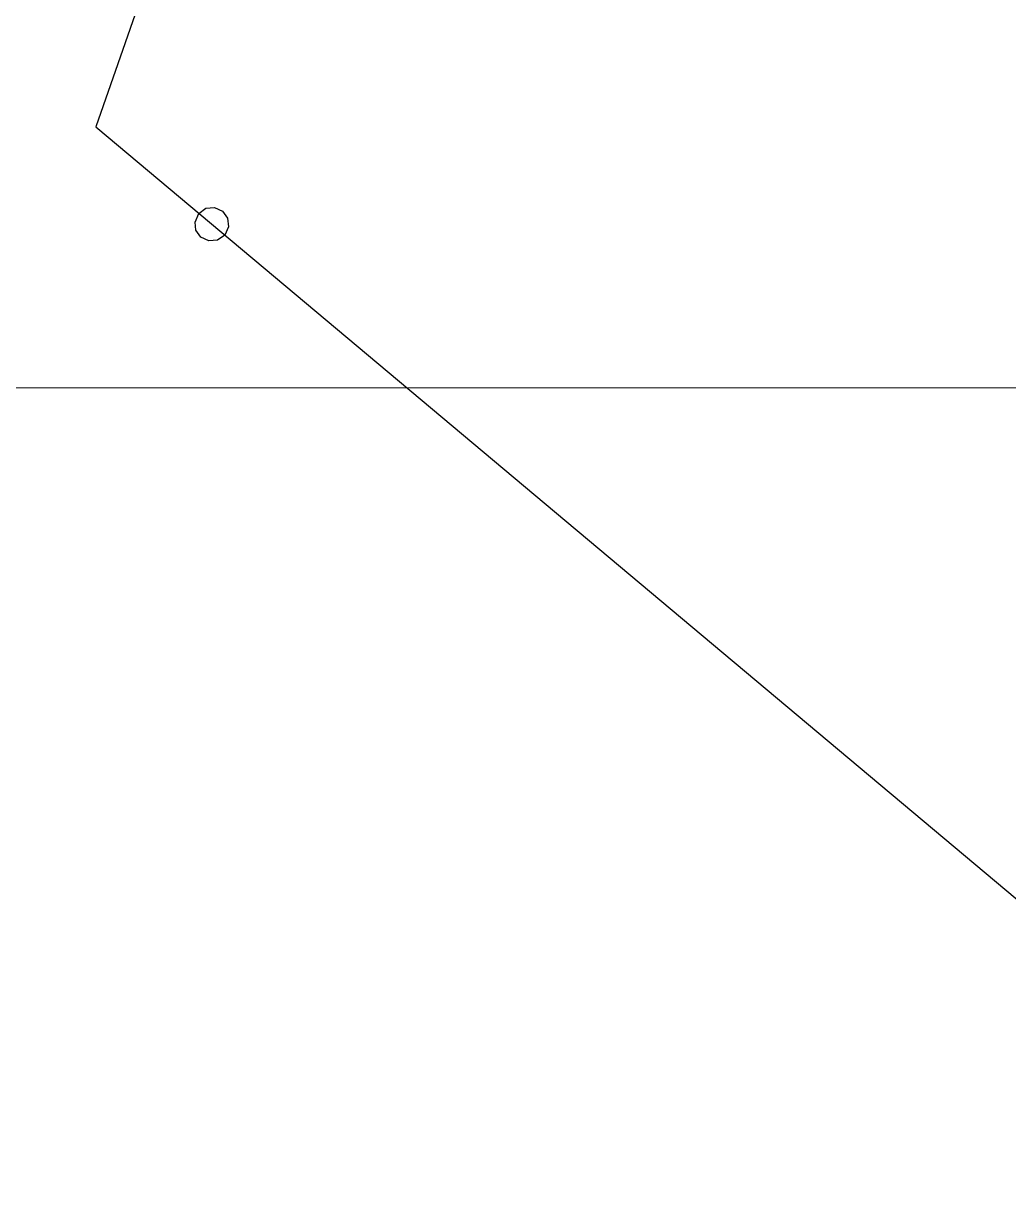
# Model space of a CAD drawing. Extents: x 1518652 to 1519378, y 5069750 to 5070202.
# Drawn here: x 1519018.98 to 1519030.36, y 5069846.9 to 5069860.46 of the extents above; entities that cross this region are included whole.
import ezdxf

# ---------------------------------------------------------------- set-up
doc = ezdxf.new("R2010")
doc.units = 0
doc.header["$MEASUREMENT"] = 0
doc.linetypes.add('L04', pattern=[0])
doc.layers.add('3054_CANCmuro', color=1, linetype='L04')

# ---------------------------------------------------------------- blocks, each defined once
blk = doc.blocks.new('Q0050013')
at = {"linetype": 'Continuous'}
for p, q in [((-0.17, 0.098), (-0.099, 0.169)), ((-0.099, 0.169), (-0.001, 0.195)), ((-0.001, 0.195), (0.096, 0.17)), ((0.096, 0.17), (0.169, 0.1)), ((-0.194, -0.003), (-0.17, 0.098)), ((0.169, 0.1), (0.197, -0.001)), ((-0.162, -0.108), (-0.194, -0.003)), ((-0.096, -0.171), (-0.162, -0.108)), ((0.168, -0.1), (0.097, -0.17)), ((0.197, -0.001), (0.168, -0.1)), ((0.001, -0.196), (-0.096, -0.171)), ((0.097, -0.17), (0.001, -0.196))]:
    blk.add_line(p, q, dxfattribs=at)

msp = doc.modelspace()

# ---------------------------------------------------------------- linework, layer by layer
at = {"linetype": 'Continuous', "lineweight": 0, "elevation": 278.511}
msp.add_lwpolyline([(1518671.752, 5070152.927), (1519087.071, 5070152.927), (1519087.071, 5069856.255), (1518671.752, 5069856.255)], close=True, dxfattribs=at)
at = {"layer": '3054_CANCmuro', "color": 18, "linetype": 'L04', "true_color": 0x000000}
msp.add_polyline3d([(1519033.68, 5069898.116, 276.106), (1519031.403, 5069892.147, 276.204), (1519030.561, 5069892.553, 276.24), (1519029.577, 5069890.278, 276.268), (1519030.512, 5069889.898, 276.317), (1519019.82, 5069859.271, 276.867), (1519034.566, 5069846.902, 277.015)], dxfattribs=at)

# ---------------------------------------------------------------- block references
at = {"layer": '3054_CANCmuro', "color": 18, "linetype": 'Continuous', "true_color": 0x000000, "xscale": 0.999999999835482, "yscale": 0.999999999835482, "zscale": 0.999999999835482, "rotation": 320.0109090036557}
msp.add_blockref('Q0050013', (1519021.159, 5069858.147, 276.881), dxfattribs=at)

doc.saveas('drawing.dxf')
